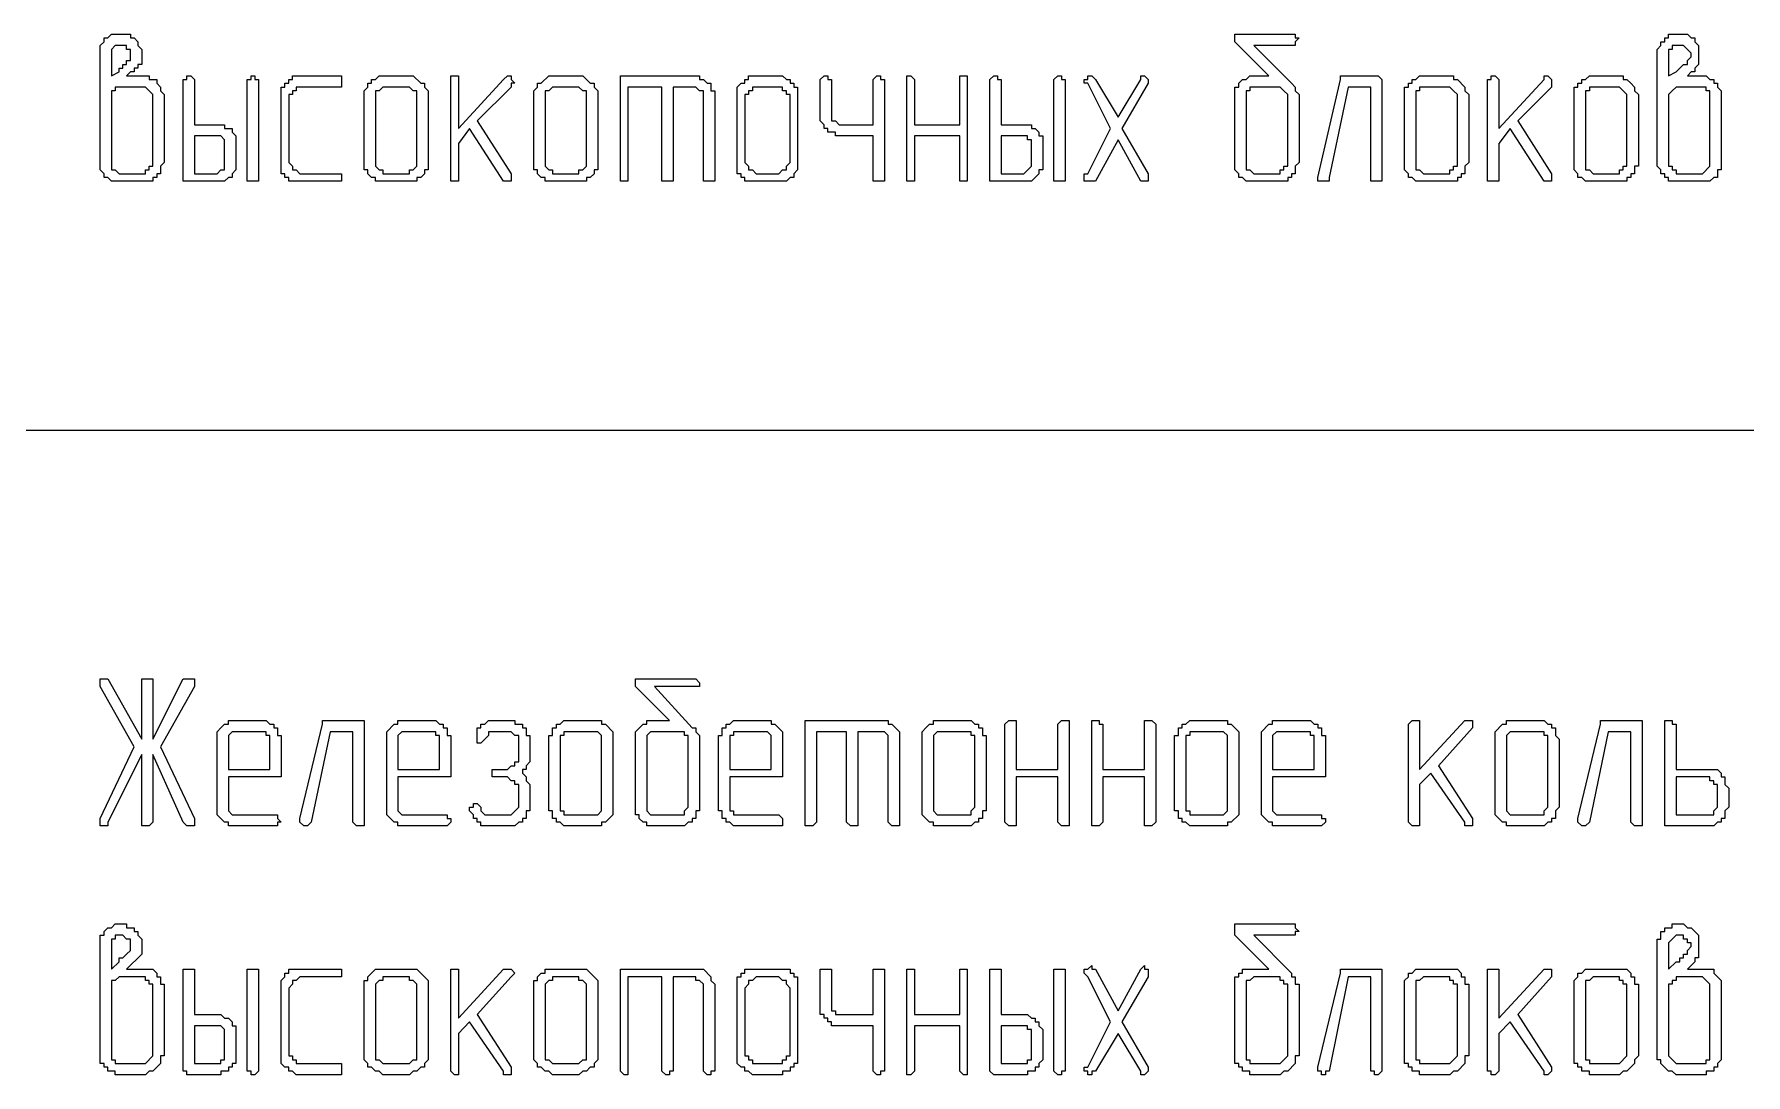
# Model space of a CAD drawing. Header units: millimetres. Extents: x 1 to 1188, y 1 to 840.
# Drawn here: x 1075.09 to 1103.92, y 335.35 to 352.88 of the extents above; entities that cross this region are included whole.
import ezdxf

# ---------------------------------------------------------------- set-up
doc = ezdxf.new("R2010")
doc.units = ezdxf.units.MM
doc.layers.add('GEOMETRY', color=7, linetype='Continuous')

msp = doc.modelspace()

# ---------------------------------------------------------------- linework, layer by layer
at = {"layer": 'GEOMETRY'}
for points in [[(1076.65, 352.178), (1077.031, 352.178), (1077.031, 352.115), (1077.157, 352.115), (1077.157, 352.052), (1077.221, 351.988), (1077.221, 351.923), (1077.284, 351.86), (1077.284, 350.718), (1077.221, 350.654), (1077.221, 350.527), (1077.157, 350.527), (1077.157, 350.464), (1077.094, 350.464), (1077.094, 350.401), (1076.395, 350.401), (1076.332, 350.464), (1076.269, 350.464), (1076.269, 350.527), (1076.205, 350.591), (1076.205, 352.685), (1076.269, 352.75), (1076.269, 352.814), (1076.332, 352.814), (1076.395, 352.877), (1076.714, 352.877), (1076.714, 352.814), (1076.777, 352.814), (1076.84, 352.75), (1076.84, 352.685), (1076.904, 352.622), (1076.904, 352.369), (1076.84, 352.369), (1076.84, 352.305), (1076.777, 352.305), (1076.777, 352.242), (1076.714, 352.242)], [(1096.271, 352.052), (1096.334, 351.988), (1096.334, 351.923), (1096.398, 351.86), (1096.398, 350.718), (1096.334, 350.654), (1096.334, 350.527), (1096.271, 350.527), (1096.271, 350.464), (1096.207, 350.464), (1096.207, 350.401), (1095.509, 350.401), (1095.445, 350.464), (1095.382, 350.464), (1095.382, 350.527), (1095.319, 350.591), (1095.319, 351.988), (1095.382, 351.988), (1095.382, 352.052), (1095.445, 352.115), (1095.509, 352.115), (1095.572, 352.178), (1095.89, 352.178), (1095.319, 352.75), (1095.319, 352.877), (1096.334, 352.877), (1096.334, 352.814), (1096.398, 352.814), (1096.334, 352.75), (1096.334, 352.685), (1095.635, 352.685)], [(1102.939, 352.178), (1103.256, 352.178), (1103.319, 352.115), (1103.383, 352.115), (1103.383, 352.052), (1103.446, 352.052), (1103.446, 351.988), (1103.51, 351.923), (1103.51, 350.591), (1103.446, 350.591), (1103.446, 350.464), (1103.383, 350.464), (1103.319, 350.401), (1102.621, 350.401), (1102.621, 350.464), (1102.557, 350.464), (1102.557, 350.527), (1102.494, 350.527), (1102.494, 350.591), (1102.431, 350.654), (1102.431, 352.622), (1102.494, 352.685), (1102.494, 352.75), (1102.557, 352.75), (1102.557, 352.814), (1102.621, 352.814), (1102.621, 352.877), (1102.939, 352.877), (1103.002, 352.814), (1103.066, 352.814), (1103.066, 352.75), (1103.129, 352.685), (1103.129, 352.369), (1103.066, 352.305), (1103.066, 352.242), (1103.002, 352.242)], [(1076.395, 352.178), (1076.522, 352.242), (1076.522, 352.305), (1076.585, 352.305), (1076.585, 352.369), (1076.65, 352.369), (1076.65, 352.432), (1076.714, 352.432), (1076.714, 352.622), (1076.65, 352.622), (1076.65, 352.685), (1076.459, 352.685), (1076.395, 352.622)], [(1102.621, 352.178), (1102.748, 352.242), (1102.811, 352.305), (1102.876, 352.369), (1102.939, 352.369), (1102.939, 352.432), (1103.002, 352.495), (1103.002, 352.559), (1102.876, 352.685), (1102.684, 352.685), (1102.684, 352.622), (1102.621, 352.622)], [(1077.793, 351.353), (1078.301, 351.353), (1078.301, 351.289), (1078.428, 351.289), (1078.428, 351.226), (1078.491, 351.163), (1078.491, 350.591), (1078.428, 350.527), (1078.428, 350.464), (1078.364, 350.464), (1078.301, 350.401), (1077.602, 350.401), (1077.602, 352.115), (1077.666, 352.115), (1077.666, 352.178), (1077.729, 352.178), (1077.793, 352.115)], [(1078.872, 350.464), (1078.872, 350.401), (1078.681, 350.401), (1078.681, 352.115), (1078.745, 352.115), (1078.745, 352.178), (1078.808, 352.178), (1078.808, 352.115), (1078.872, 352.115)], [(1080.206, 350.401), (1079.38, 350.401), (1079.38, 350.464), (1079.317, 350.464), (1079.317, 350.527), (1079.253, 350.527), (1079.253, 351.988), (1079.317, 351.988), (1079.317, 352.052), (1079.38, 352.052), (1079.38, 352.115), (1079.444, 352.115), (1079.444, 352.178), (1080.269, 352.178), (1080.269, 351.988), (1079.507, 351.988), (1079.507, 351.923), (1079.444, 351.923), (1079.444, 351.86), (1079.38, 351.86), (1079.38, 350.718), (1079.444, 350.654), (1079.444, 350.591), (1079.507, 350.591), (1079.57, 350.527), (1080.269, 350.527), (1080.269, 350.401)], [(1081.73, 350.718), (1081.73, 350.591), (1081.666, 350.591), (1081.666, 350.527), (1081.603, 350.464), (1081.539, 350.464), (1081.539, 350.401), (1080.841, 350.401), (1080.841, 350.464), (1080.777, 350.464), (1080.714, 350.527), (1080.714, 350.591), (1080.651, 350.591), (1080.651, 351.923), (1080.714, 351.988), (1080.714, 352.052), (1080.777, 352.052), (1080.777, 352.115), (1080.841, 352.115), (1080.904, 352.178), (1081.476, 352.178), (1081.603, 352.052), (1081.666, 352.052), (1081.666, 351.988), (1081.73, 351.923)], [(1082.555, 351.416), (1083.127, 350.527), (1083.127, 350.401), (1083, 350.401), (1082.428, 351.289), (1082.238, 351.035), (1082.238, 350.401), (1082.11, 350.401), (1082.11, 352.178), (1082.238, 352.178), (1082.238, 351.289), (1083, 352.115), (1083.064, 352.178), (1083.127, 352.178), (1083.127, 352.115), (1083.19, 352.052), (1083.127, 352.052), (1083.127, 351.988)], [(1084.588, 350.718), (1084.588, 350.591), (1084.523, 350.591), (1084.523, 350.527), (1084.46, 350.464), (1084.396, 350.464), (1084.396, 350.401), (1083.698, 350.401), (1083.698, 350.464), (1083.634, 350.464), (1083.571, 350.527), (1083.571, 350.591), (1083.507, 350.591), (1083.507, 351.923), (1083.571, 351.988), (1083.571, 352.052), (1083.634, 352.052), (1083.761, 352.178), (1084.333, 352.178), (1084.46, 352.052), (1084.523, 352.052), (1084.523, 351.988), (1084.588, 351.923)], [(1085.667, 351.988), (1085.095, 351.988), (1085.095, 350.401), (1084.968, 350.401), (1084.968, 352.178), (1086.302, 352.178), (1086.302, 352.115), (1086.365, 352.115), (1086.429, 352.052), (1086.492, 352.052), (1086.492, 351.923), (1086.556, 351.923), (1086.556, 350.401), (1086.365, 350.401), (1086.365, 351.923), (1086.302, 351.923), (1086.239, 351.988), (1085.857, 351.988), (1085.857, 350.401), (1085.667, 350.401)], [(1087.953, 350.718), (1087.953, 350.591), (1087.889, 350.527), (1087.889, 350.464), (1087.826, 350.464), (1087.763, 350.401), (1087.064, 350.401), (1087.064, 350.464), (1087.001, 350.464), (1087.001, 350.527), (1086.936, 350.527), (1086.936, 351.988), (1087.001, 352.052), (1087.064, 352.052), (1087.064, 352.115), (1087.127, 352.115), (1087.127, 352.178), (1087.698, 352.178), (1087.763, 352.115), (1087.826, 352.115), (1087.826, 352.052), (1087.889, 352.052), (1087.889, 351.988), (1087.953, 351.988)], [(1089.222, 351.353), (1089.222, 352.115), (1089.285, 352.178), (1089.35, 352.178), (1089.35, 352.115), (1089.414, 352.115), (1089.414, 350.401), (1089.222, 350.401), (1089.222, 351.163), (1088.588, 351.163), (1088.588, 351.226), (1088.46, 351.226), (1088.46, 351.289), (1088.397, 351.289), (1088.397, 351.353), (1088.333, 351.416), (1088.333, 352.115), (1088.397, 352.178), (1088.46, 352.178), (1088.46, 352.115), (1088.523, 352.115), (1088.523, 351.416), (1088.588, 351.416), (1088.652, 351.353)], [(1090.683, 351.353), (1090.683, 352.178), (1090.81, 352.178), (1090.81, 350.401), (1090.683, 350.401), (1090.683, 351.163), (1089.921, 351.163), (1089.921, 350.401), (1089.794, 350.401), (1089.794, 352.178), (1089.857, 352.178), (1089.921, 352.115), (1089.921, 351.353)], [(1091.381, 351.353), (1091.89, 351.353), (1091.89, 351.289), (1091.953, 351.289), (1092.017, 351.226), (1092.017, 351.163), (1092.08, 351.163), (1092.08, 350.591), (1092.017, 350.591), (1092.017, 350.527), (1091.89, 350.401), (1091.191, 350.401), (1091.191, 352.115), (1091.255, 352.178), (1091.318, 352.178), (1091.318, 352.115), (1091.381, 352.115)], [(1092.46, 350.464), (1092.46, 350.401), (1092.27, 350.401), (1092.27, 352.115), (1092.334, 352.178), (1092.397, 352.178), (1092.397, 352.115), (1092.46, 352.115)], [(1093.414, 351.289), (1093.858, 350.527), (1093.858, 350.401), (1093.731, 350.401), (1093.351, 351.098), (1092.969, 350.401), (1092.779, 350.401), (1092.779, 350.527), (1092.842, 350.527), (1093.223, 351.289), (1092.842, 352.052), (1092.779, 352.052), (1092.779, 352.115), (1092.842, 352.115), (1092.842, 352.178), (1092.906, 352.178), (1092.969, 352.115), (1093.351, 351.48), (1093.731, 352.115), (1093.731, 352.178), (1093.794, 352.178), (1093.858, 352.115), (1093.858, 352.052)], [(1097.795, 350.464), (1097.795, 350.401), (1097.605, 350.401), (1097.605, 351.988), (1097.223, 351.988), (1096.906, 350.464), (1096.906, 350.401), (1096.716, 350.401), (1096.716, 350.464), (1097.096, 352.115), (1097.096, 352.178), (1097.731, 352.178), (1097.795, 352.115)], [(1099.256, 350.718), (1099.192, 350.654), (1099.192, 350.527), (1099.129, 350.527), (1099.129, 350.464), (1099.065, 350.464), (1099.065, 350.401), (1098.367, 350.401), (1098.303, 350.464), (1098.24, 350.464), (1098.24, 350.527), (1098.177, 350.591), (1098.177, 351.988), (1098.24, 351.988), (1098.24, 352.052), (1098.303, 352.052), (1098.303, 352.115), (1098.367, 352.115), (1098.43, 352.178), (1099.002, 352.178), (1099.002, 352.115), (1099.065, 352.115), (1099.192, 351.988), (1099.192, 351.923), (1099.256, 351.86)], [(1100.081, 351.416), (1100.653, 350.527), (1100.653, 350.401), (1100.526, 350.401), (1099.954, 351.289), (1099.764, 351.035), (1099.764, 350.401), (1099.573, 350.401), (1099.573, 352.115), (1099.636, 352.115), (1099.636, 352.178), (1099.701, 352.178), (1099.764, 352.115), (1099.764, 351.289), (1100.526, 352.115), (1100.526, 352.178), (1100.589, 352.178), (1100.653, 352.115), (1100.653, 351.988)], [(1102.114, 350.718), (1102.114, 350.654), (1102.05, 350.654), (1102.05, 350.527), (1101.985, 350.527), (1101.985, 350.464), (1101.922, 350.464), (1101.922, 350.401), (1101.223, 350.401), (1101.16, 350.464), (1101.097, 350.464), (1101.097, 350.527), (1101.033, 350.591), (1101.033, 351.988), (1101.097, 351.988), (1101.097, 352.052), (1101.16, 352.052), (1101.16, 352.115), (1101.223, 352.115), (1101.288, 352.178), (1101.859, 352.178), (1101.859, 352.115), (1101.922, 352.115), (1101.985, 352.052), (1102.05, 351.988), (1102.05, 351.923), (1102.114, 351.86)], [(1077.094, 350.718), (1077.094, 351.86), (1077.031, 351.923), (1076.967, 351.988), (1076.459, 351.988), (1076.459, 351.923), (1076.395, 351.923), (1076.395, 350.591), (1076.459, 350.591), (1076.522, 350.527), (1076.967, 350.527), (1076.967, 350.591), (1077.031, 350.591), (1077.031, 350.654), (1077.094, 350.654)], [(1081.539, 350.718), (1081.539, 351.923), (1081.476, 351.923), (1081.413, 351.988), (1080.968, 351.988), (1080.904, 351.923), (1080.841, 351.923), (1080.841, 350.654), (1080.904, 350.591), (1080.968, 350.591), (1080.968, 350.527), (1081.413, 350.527), (1081.413, 350.591), (1081.476, 350.591), (1081.539, 350.654)], [(1084.396, 350.718), (1084.396, 351.923), (1084.333, 351.923), (1084.269, 351.988), (1083.826, 351.988), (1083.761, 351.923), (1083.698, 351.923), (1083.698, 350.654), (1083.761, 350.591), (1083.826, 350.591), (1083.826, 350.527), (1084.269, 350.527), (1084.269, 350.591), (1084.333, 350.591), (1084.396, 350.654)], [(1087.826, 350.718), (1087.826, 351.86), (1087.763, 351.86), (1087.763, 351.923), (1087.698, 351.923), (1087.698, 351.988), (1087.191, 351.988), (1087.191, 351.923), (1087.127, 351.923), (1087.127, 351.86), (1087.064, 351.86), (1087.064, 350.718), (1087.127, 350.654), (1087.127, 350.591), (1087.191, 350.591), (1087.254, 350.527), (1087.635, 350.527), (1087.698, 350.591), (1087.763, 350.591), (1087.763, 350.654)], [(1096.207, 350.718), (1096.207, 351.86), (1096.144, 351.923), (1096.081, 351.988), (1095.572, 351.988), (1095.572, 351.923), (1095.509, 351.923), (1095.509, 350.591), (1095.572, 350.591), (1095.635, 350.527), (1096.081, 350.527), (1096.081, 350.591), (1096.144, 350.591), (1096.144, 350.654), (1096.207, 350.654)], [(1099.065, 350.718), (1099.065, 351.86), (1099.002, 351.923), (1098.939, 351.988), (1098.43, 351.988), (1098.43, 351.923), (1098.367, 351.923), (1098.367, 350.591), (1098.43, 350.591), (1098.494, 350.527), (1098.939, 350.527), (1098.939, 350.591), (1099.002, 350.591), (1099.002, 350.654), (1099.065, 350.654)], [(1101.922, 350.718), (1101.922, 351.86), (1101.859, 351.923), (1101.795, 351.988), (1101.288, 351.988), (1101.288, 351.923), (1101.223, 351.923), (1101.223, 350.591), (1101.288, 350.591), (1101.352, 350.527), (1101.795, 350.527), (1101.795, 350.591), (1101.859, 350.591), (1101.859, 350.654), (1101.922, 350.654)], [(1103.319, 350.718), (1103.319, 351.923), (1103.256, 351.923), (1103.256, 351.988), (1102.748, 351.988), (1102.684, 351.923), (1102.621, 351.86), (1102.621, 350.654), (1102.684, 350.654), (1102.684, 350.591), (1102.748, 350.591), (1102.748, 350.527), (1103.193, 350.527), (1103.319, 350.654)], [(1077.793, 351.163), (1077.793, 350.527), (1078.173, 350.527), (1078.238, 350.591), (1078.301, 350.591), (1078.301, 351.098), (1078.238, 351.163)], [(1091.381, 351.163), (1091.381, 350.527), (1091.763, 350.527), (1091.89, 350.654), (1091.89, 351.098), (1091.827, 351.098), (1091.827, 351.163)], [(1077.094, 341.002), (1077.602, 342.018), (1077.793, 342.018), (1077.793, 341.891), (1077.221, 340.876), (1077.793, 339.669), (1077.793, 339.542), (1077.666, 339.542), (1077.602, 339.605), (1077.094, 340.748), (1077.094, 339.605), (1077.031, 339.542), (1076.904, 339.542), (1076.904, 340.748), (1076.332, 339.605), (1076.332, 339.542), (1076.205, 339.542), (1076.205, 339.669), (1076.777, 340.876), (1076.205, 341.891), (1076.205, 342.018), (1076.332, 342.018), (1076.904, 341.002), (1076.904, 342.018), (1077.094, 342.018)], [(1086.175, 341.193), (1086.239, 341.193), (1086.239, 341.129), (1086.302, 341.066), (1086.302, 339.795), (1086.239, 339.795), (1086.239, 339.669), (1086.175, 339.669), (1086.175, 339.605), (1086.11, 339.605), (1086.047, 339.542), (1085.413, 339.542), (1085.413, 339.605), (1085.348, 339.605), (1085.285, 339.669), (1085.285, 339.732), (1085.222, 339.732), (1085.222, 341.129), (1085.348, 341.256), (1085.413, 341.256), (1085.413, 341.319), (1085.794, 341.319), (1085.222, 341.891), (1085.222, 342.018), (1086.239, 342.018), (1086.302, 341.955), (1086.302, 341.891), (1085.54, 341.891)], [(1078.364, 340.367), (1078.364, 339.795), (1078.428, 339.732), (1079.19, 339.732), (1079.19, 339.669), (1079.253, 339.605), (1079.19, 339.605), (1079.19, 339.542), (1078.364, 339.542), (1078.364, 339.605), (1078.301, 339.605), (1078.238, 339.669), (1078.173, 339.732), (1078.173, 341.129), (1078.238, 341.193), (1078.301, 341.256), (1078.364, 341.256), (1078.364, 341.319), (1078.998, 341.319), (1079.063, 341.256), (1079.127, 341.256), (1079.127, 341.193), (1079.19, 341.193), (1079.19, 341.066), (1079.253, 341.066), (1079.253, 340.367)], [(1078.364, 340.494), (1079.063, 340.494), (1079.063, 341.066), (1078.998, 341.066), (1078.998, 341.129), (1078.428, 341.129), (1078.364, 341.066)], [(1080.651, 339.605), (1080.651, 339.542), (1080.523, 339.542), (1080.459, 339.605), (1080.459, 341.129), (1080.079, 341.129), (1079.76, 339.605), (1079.697, 339.542), (1079.634, 339.542), (1079.57, 339.605), (1079.57, 339.669), (1079.952, 341.256), (1079.952, 341.319), (1080.651, 341.319)], [(1081.221, 340.367), (1081.221, 339.795), (1081.285, 339.732), (1082.047, 339.732), (1082.047, 339.669), (1082.11, 339.669), (1082.11, 339.605), (1082.047, 339.542), (1081.221, 339.542), (1081.221, 339.605), (1081.158, 339.605), (1081.031, 339.732), (1081.031, 341.129), (1081.158, 341.256), (1081.221, 341.256), (1081.221, 341.319), (1081.856, 341.319), (1081.92, 341.256), (1081.983, 341.256), (1081.983, 341.193), (1082.047, 341.193), (1082.047, 341.066), (1082.11, 341.066), (1082.11, 340.367)], [(1081.221, 340.494), (1081.92, 340.494), (1081.92, 341.066), (1081.856, 341.066), (1081.856, 341.129), (1081.285, 341.129), (1081.221, 341.066)], [(1083.317, 340.431), (1083.381, 340.367), (1083.381, 340.304), (1083.444, 340.24), (1083.444, 339.795), (1083.381, 339.795), (1083.381, 339.669), (1083.317, 339.669), (1083.317, 339.605), (1083.254, 339.605), (1083.19, 339.542), (1082.619, 339.542), (1082.619, 339.605), (1082.555, 339.605), (1082.555, 339.669), (1082.492, 339.669), (1082.492, 339.732), (1082.428, 339.795), (1082.428, 339.859), (1082.492, 339.859), (1082.492, 339.922), (1082.555, 339.922), (1082.619, 339.859), (1082.619, 339.795), (1082.682, 339.732), (1083.127, 339.732), (1083.254, 339.859), (1083.254, 340.24), (1083.19, 340.24), (1083.19, 340.304), (1083.127, 340.304), (1083.064, 340.367), (1082.809, 340.367), (1082.809, 340.494), (1083.064, 340.494), (1083.127, 340.557), (1083.19, 340.557), (1083.19, 340.621), (1083.254, 340.621), (1083.254, 341.066), (1083.19, 341.066), (1083.127, 341.129), (1082.745, 341.129), (1082.745, 341.066), (1082.619, 340.939), (1082.555, 340.939), (1082.555, 341.193), (1082.619, 341.193), (1082.619, 341.256), (1082.682, 341.256), (1082.745, 341.319), (1083.19, 341.319), (1083.19, 341.256), (1083.317, 341.256), (1083.317, 341.193), (1083.381, 341.193), (1083.381, 341.066), (1083.444, 341.066), (1083.444, 340.621), (1083.381, 340.557), (1083.381, 340.494), (1083.317, 340.494)], [(1084.841, 339.922), (1084.841, 339.732), (1084.714, 339.605), (1084.651, 339.605), (1084.651, 339.542), (1084.016, 339.542), (1083.952, 339.605), (1083.889, 339.605), (1083.889, 339.669), (1083.826, 339.669), (1083.826, 339.795), (1083.761, 339.795), (1083.761, 341.066), (1083.826, 341.066), (1083.826, 341.193), (1083.889, 341.193), (1083.889, 341.256), (1083.952, 341.256), (1084.016, 341.319), (1084.651, 341.319), (1084.651, 341.256), (1084.714, 341.256), (1084.841, 341.129)], [(1084.651, 339.922), (1084.651, 341.066), (1084.588, 341.129), (1084.016, 341.129), (1084.016, 341.066), (1083.952, 341.066), (1083.952, 339.795), (1084.016, 339.795), (1084.016, 339.732), (1084.588, 339.732), (1084.651, 339.795)], [(1086.11, 339.922), (1086.11, 341.066), (1086.047, 341.066), (1086.047, 341.129), (1085.477, 341.129), (1085.413, 341.066), (1085.413, 339.795), (1085.477, 339.732), (1086.047, 339.732), (1086.047, 339.795), (1086.11, 339.859)], [(1086.809, 340.367), (1086.809, 339.795), (1086.873, 339.795), (1086.873, 339.732), (1087.635, 339.732), (1087.698, 339.669), (1087.698, 339.542), (1086.873, 339.542), (1086.809, 339.605), (1086.746, 339.605), (1086.746, 339.669), (1086.682, 339.669), (1086.682, 339.795), (1086.619, 339.795), (1086.619, 341.066), (1086.682, 341.066), (1086.682, 341.193), (1086.746, 341.193), (1086.746, 341.256), (1086.809, 341.256), (1086.873, 341.319), (1087.508, 341.319), (1087.508, 341.256), (1087.571, 341.256), (1087.698, 341.129), (1087.698, 340.367)], [(1086.809, 340.494), (1087.508, 340.494), (1087.508, 341.066), (1087.444, 341.129), (1086.873, 341.129), (1086.873, 341.066), (1086.809, 341.066)], [(1088.778, 341.129), (1088.27, 341.129), (1088.27, 339.605), (1088.206, 339.542), (1088.08, 339.542), (1088.08, 341.319), (1089.477, 341.319), (1089.477, 341.256), (1089.54, 341.256), (1089.667, 341.129), (1089.667, 339.542), (1089.54, 339.542), (1089.477, 339.605), (1089.477, 341.066), (1089.414, 341.129), (1088.969, 341.129), (1088.969, 339.542), (1088.842, 339.542), (1088.778, 339.605)], [(1091.128, 339.922), (1091.128, 339.795), (1091.064, 339.795), (1091.064, 339.669), (1091.001, 339.669), (1091.001, 339.605), (1090.938, 339.605), (1090.873, 339.542), (1090.239, 339.542), (1090.239, 339.605), (1090.176, 339.605), (1090.111, 339.669), (1090.048, 339.732), (1090.048, 341.129), (1090.111, 341.193), (1090.176, 341.256), (1090.239, 341.256), (1090.239, 341.319), (1090.873, 341.319), (1090.938, 341.256), (1091.001, 341.256), (1091.001, 341.193), (1091.064, 341.193), (1091.064, 341.066), (1091.128, 341.066)], [(1090.938, 339.922), (1090.938, 341.066), (1090.873, 341.066), (1090.873, 341.129), (1090.302, 341.129), (1090.239, 341.066), (1090.239, 339.795), (1090.302, 339.732), (1090.873, 339.732), (1090.873, 339.795), (1090.938, 339.859)], [(1092.334, 340.494), (1092.334, 341.256), (1092.397, 341.319), (1092.525, 341.319), (1092.525, 339.542), (1092.397, 339.542), (1092.334, 339.605), (1092.334, 340.367), (1091.635, 340.367), (1091.635, 339.542), (1091.508, 339.542), (1091.445, 339.605), (1091.445, 341.256), (1091.508, 341.319), (1091.635, 341.319), (1091.635, 340.494)], [(1093.794, 340.494), (1093.794, 341.319), (1093.921, 341.319), (1093.985, 341.256), (1093.985, 339.605), (1093.921, 339.542), (1093.794, 339.542), (1093.794, 340.367), (1093.096, 340.367), (1093.096, 339.605), (1093.032, 339.542), (1092.906, 339.542), (1092.906, 341.319), (1093.032, 341.319), (1093.032, 341.256), (1093.096, 341.256), (1093.096, 340.494)], [(1095.382, 339.922), (1095.382, 339.732), (1095.255, 339.605), (1095.192, 339.605), (1095.192, 339.542), (1094.556, 339.542), (1094.493, 339.605), (1094.43, 339.605), (1094.43, 339.669), (1094.366, 339.669), (1094.366, 339.795), (1094.303, 339.795), (1094.303, 341.066), (1094.366, 341.066), (1094.366, 341.193), (1094.43, 341.193), (1094.43, 341.256), (1094.493, 341.256), (1094.556, 341.319), (1095.192, 341.319), (1095.192, 341.256), (1095.255, 341.256), (1095.382, 341.129)], [(1095.192, 339.922), (1095.192, 341.066), (1095.128, 341.129), (1094.556, 341.129), (1094.556, 341.066), (1094.493, 341.066), (1094.493, 339.795), (1094.556, 339.795), (1094.556, 339.732), (1095.128, 339.732), (1095.192, 339.795)], [(1095.954, 340.367), (1095.954, 339.795), (1096.017, 339.732), (1096.779, 339.732), (1096.779, 339.669), (1096.843, 339.669), (1096.843, 339.605), (1096.779, 339.542), (1095.954, 339.542), (1095.954, 339.605), (1095.89, 339.605), (1095.764, 339.732), (1095.764, 341.129), (1095.89, 341.256), (1095.954, 341.256), (1095.954, 341.319), (1096.589, 341.319), (1096.652, 341.256), (1096.716, 341.256), (1096.716, 341.193), (1096.779, 341.193), (1096.779, 341.066), (1096.843, 341.066), (1096.843, 340.367)], [(1095.954, 340.494), (1096.652, 340.494), (1096.652, 341.066), (1096.589, 341.066), (1096.589, 341.129), (1096.017, 341.129), (1095.954, 341.066)], [(1098.747, 340.557), (1099.319, 339.669), (1099.319, 339.542), (1099.192, 339.542), (1099.192, 339.605), (1098.62, 340.431), (1098.43, 340.24), (1098.43, 339.542), (1098.303, 339.542), (1098.24, 339.605), (1098.24, 341.256), (1098.303, 341.319), (1098.43, 341.319), (1098.43, 340.494), (1099.192, 341.319), (1099.319, 341.319), (1099.319, 341.193)], [(1100.78, 339.922), (1100.78, 339.859), (1100.716, 339.795), (1100.716, 339.669), (1100.653, 339.669), (1100.653, 339.605), (1100.589, 339.605), (1100.526, 339.542), (1099.891, 339.542), (1099.891, 339.605), (1099.827, 339.605), (1099.701, 339.732), (1099.701, 341.129), (1099.827, 341.256), (1099.891, 341.256), (1099.891, 341.319), (1100.526, 341.319), (1100.589, 341.256), (1100.653, 341.256), (1100.653, 341.193), (1100.716, 341.193), (1100.716, 341.066), (1100.78, 341.002)], [(1100.589, 339.922), (1100.589, 341.066), (1100.526, 341.066), (1100.526, 341.129), (1099.954, 341.129), (1099.891, 341.066), (1099.891, 339.795), (1099.954, 339.732), (1100.526, 339.732), (1100.526, 339.795), (1100.589, 339.859)], [(1102.177, 339.605), (1102.177, 339.542), (1102.05, 339.542), (1101.985, 339.605), (1101.985, 341.129), (1101.605, 341.129), (1101.288, 339.605), (1101.223, 339.542), (1101.16, 339.542), (1101.097, 339.605), (1101.097, 339.669), (1101.478, 341.256), (1101.478, 341.319), (1102.177, 341.319)], [(1102.748, 340.494), (1103.446, 340.494), (1103.51, 340.431), (1103.51, 340.367), (1103.573, 340.367), (1103.573, 340.24), (1103.638, 340.177), (1103.638, 339.859), (1103.573, 339.795), (1103.573, 339.669), (1103.51, 339.669), (1103.51, 339.605), (1103.446, 339.605), (1103.383, 339.542), (1102.557, 339.542), (1102.557, 341.319), (1102.684, 341.319), (1102.684, 341.256), (1102.748, 341.256)], [(1102.748, 340.367), (1102.748, 339.732), (1103.383, 339.732), (1103.383, 339.795), (1103.446, 339.859), (1103.446, 340.24), (1103.383, 340.24), (1103.383, 340.304), (1103.319, 340.304), (1103.319, 340.367)], [(1076.65, 337.129), (1077.094, 337.129), (1077.157, 337.065), (1077.157, 337.002), (1077.221, 337.002), (1077.221, 336.875), (1077.284, 336.875), (1077.284, 335.668), (1077.221, 335.668), (1077.221, 335.541), (1077.094, 335.414), (1077.031, 335.414), (1076.967, 335.351), (1076.459, 335.351), (1076.459, 335.414), (1076.332, 335.414), (1076.332, 335.478), (1076.269, 335.478), (1076.269, 335.541), (1076.205, 335.541), (1076.205, 337.701), (1076.269, 337.701), (1076.269, 337.764), (1076.332, 337.827), (1076.395, 337.827), (1076.459, 337.891), (1076.65, 337.891), (1076.65, 337.827), (1076.777, 337.827), (1076.777, 337.764), (1076.84, 337.764), (1076.84, 337.701), (1076.904, 337.636), (1076.904, 337.382)], [(1096.271, 337.065), (1096.271, 337.002), (1096.334, 337.002), (1096.334, 336.875), (1096.398, 336.875), (1096.398, 335.668), (1096.334, 335.668), (1096.334, 335.541), (1096.207, 335.414), (1096.144, 335.414), (1096.081, 335.351), (1095.572, 335.351), (1095.572, 335.414), (1095.445, 335.414), (1095.445, 335.478), (1095.382, 335.478), (1095.382, 335.541), (1095.319, 335.541), (1095.319, 337.002), (1095.382, 337.002), (1095.382, 337.065), (1095.445, 337.065), (1095.445, 337.129), (1095.89, 337.129), (1095.319, 337.701), (1095.319, 337.891), (1096.334, 337.891), (1096.334, 337.827), (1096.398, 337.764), (1096.334, 337.764), (1096.334, 337.701), (1095.635, 337.701)], [(1102.939, 337.129), (1103.383, 337.129), (1103.383, 337.065), (1103.51, 336.939), (1103.51, 335.605), (1103.446, 335.541), (1103.446, 335.478), (1103.383, 335.478), (1103.383, 335.414), (1103.256, 335.414), (1103.256, 335.351), (1102.748, 335.351), (1102.684, 335.414), (1102.621, 335.414), (1102.494, 335.541), (1102.494, 335.605), (1102.431, 335.605), (1102.431, 337.636), (1102.494, 337.636), (1102.494, 337.764), (1102.557, 337.764), (1102.557, 337.827), (1102.684, 337.827), (1102.684, 337.891), (1102.876, 337.891), (1102.939, 337.827), (1103.002, 337.827), (1103.129, 337.701), (1103.129, 337.319), (1103.066, 337.319), (1103.066, 337.256)], [(1076.395, 337.129), (1076.522, 337.256), (1076.522, 337.319), (1076.585, 337.319), (1076.65, 337.382), (1076.714, 337.446), (1076.714, 337.636), (1076.65, 337.636), (1076.585, 337.701), (1076.459, 337.701), (1076.459, 337.636), (1076.395, 337.636)], [(1102.621, 337.129), (1102.748, 337.256), (1102.811, 337.256), (1102.811, 337.319), (1102.876, 337.319), (1102.876, 337.382), (1102.939, 337.382), (1102.939, 337.446), (1103.002, 337.509), (1103.002, 337.573), (1102.939, 337.573), (1102.939, 337.636), (1102.876, 337.636), (1102.876, 337.701), (1102.748, 337.701), (1102.684, 337.636), (1102.621, 337.573)], [(1077.793, 336.367), (1078.238, 336.367), (1078.301, 336.303), (1078.364, 336.303), (1078.428, 336.24), (1078.428, 336.177), (1078.491, 336.177), (1078.491, 335.541), (1078.428, 335.541), (1078.428, 335.478), (1078.364, 335.478), (1078.364, 335.414), (1078.238, 335.414), (1078.238, 335.351), (1077.666, 335.351), (1077.666, 335.414), (1077.602, 335.414), (1077.602, 337.129), (1077.793, 337.129)], [(1078.872, 335.478), (1078.872, 335.414), (1078.808, 335.351), (1078.745, 335.351), (1078.745, 335.414), (1078.681, 335.414), (1078.681, 337.129), (1078.872, 337.129)], [(1080.206, 335.351), (1079.507, 335.351), (1079.444, 335.414), (1079.38, 335.414), (1079.38, 335.478), (1079.317, 335.478), (1079.253, 335.541), (1079.253, 336.939), (1079.317, 337.002), (1079.317, 337.065), (1079.38, 337.065), (1079.38, 337.129), (1080.269, 337.129), (1080.269, 337.002), (1079.57, 337.002), (1079.507, 336.939), (1079.444, 336.939), (1079.444, 336.875), (1079.38, 336.81), (1079.38, 335.668), (1079.444, 335.668), (1079.444, 335.605), (1079.507, 335.605), (1079.507, 335.541), (1080.269, 335.541), (1080.269, 335.351)], [(1081.73, 335.731), (1081.73, 335.605), (1081.666, 335.541), (1081.666, 335.478), (1081.603, 335.478), (1081.539, 335.414), (1081.476, 335.414), (1081.413, 335.351), (1080.968, 335.351), (1080.904, 335.414), (1080.841, 335.414), (1080.777, 335.478), (1080.714, 335.478), (1080.714, 335.541), (1080.651, 335.605), (1080.651, 336.939), (1080.714, 336.939), (1080.714, 337.002), (1080.841, 337.129), (1081.539, 337.129), (1081.73, 336.939)], [(1082.555, 336.367), (1083.127, 335.478), (1083.127, 335.351), (1083, 335.351), (1083, 335.414), (1082.428, 336.24), (1082.238, 336.048), (1082.238, 335.351), (1082.173, 335.351), (1082.11, 335.414), (1082.11, 337.129), (1082.238, 337.129), (1082.238, 336.303), (1083, 337.129), (1083.127, 337.129), (1083.19, 337.065), (1083.127, 337.002)], [(1084.588, 335.731), (1084.588, 335.605), (1084.523, 335.541), (1084.523, 335.478), (1084.46, 335.478), (1084.396, 335.414), (1084.333, 335.414), (1084.269, 335.351), (1083.826, 335.351), (1083.761, 335.414), (1083.698, 335.414), (1083.634, 335.478), (1083.571, 335.478), (1083.571, 335.541), (1083.507, 335.605), (1083.507, 336.939), (1083.571, 336.939), (1083.571, 337.002), (1083.634, 337.065), (1083.698, 337.065), (1083.698, 337.129), (1084.396, 337.129), (1084.523, 337.002), (1084.588, 336.939)], [(1085.667, 337.002), (1085.095, 337.002), (1085.095, 335.351), (1085.031, 335.351), (1084.968, 335.414), (1084.968, 337.129), (1086.365, 337.129), (1086.492, 337.002), (1086.492, 336.939), (1086.556, 336.875), (1086.556, 335.414), (1086.492, 335.414), (1086.492, 335.351), (1086.429, 335.351), (1086.365, 335.414), (1086.365, 336.875), (1086.302, 336.939), (1086.239, 336.939), (1086.239, 337.002), (1085.857, 337.002), (1085.857, 335.414), (1085.794, 335.414), (1085.794, 335.351), (1085.73, 335.351), (1085.667, 335.414)], [(1087.953, 335.731), (1087.953, 335.541), (1087.889, 335.541), (1087.889, 335.478), (1087.826, 335.478), (1087.826, 335.414), (1087.698, 335.414), (1087.698, 335.351), (1087.191, 335.351), (1087.127, 335.414), (1087.064, 335.414), (1087.064, 335.478), (1087.001, 335.478), (1086.936, 335.541), (1086.936, 337.002), (1087.001, 337.002), (1087.001, 337.065), (1087.064, 337.065), (1087.064, 337.129), (1087.826, 337.129), (1087.826, 337.065), (1087.889, 337.065), (1087.889, 337.002), (1087.953, 337.002)], [(1089.222, 336.367), (1089.222, 337.129), (1089.414, 337.129), (1089.414, 335.414), (1089.35, 335.414), (1089.35, 335.351), (1089.285, 335.351), (1089.222, 335.414), (1089.222, 336.177), (1088.523, 336.177), (1088.523, 336.24), (1088.46, 336.24), (1088.46, 336.303), (1088.397, 336.303), (1088.397, 336.367), (1088.333, 336.367), (1088.333, 337.129), (1088.523, 337.129), (1088.523, 336.43), (1088.588, 336.43), (1088.588, 336.367)], [(1090.683, 336.367), (1090.683, 337.129), (1090.81, 337.129), (1090.81, 335.351), (1090.746, 335.351), (1090.683, 335.414), (1090.683, 336.177), (1089.921, 336.177), (1089.921, 335.414), (1089.857, 335.351), (1089.794, 335.351), (1089.794, 337.129), (1089.921, 337.129), (1089.921, 336.367)], [(1091.381, 336.367), (1091.827, 336.367), (1091.89, 336.303), (1091.953, 336.303), (1091.953, 336.24), (1092.017, 336.24), (1092.017, 336.177), (1092.08, 336.113), (1092.08, 335.605), (1092.017, 335.541), (1092.017, 335.478), (1091.953, 335.478), (1091.953, 335.414), (1091.827, 335.414), (1091.827, 335.351), (1091.255, 335.351), (1091.191, 335.414), (1091.191, 337.129), (1091.381, 337.129)], [(1092.46, 335.478), (1092.46, 335.414), (1092.397, 335.414), (1092.397, 335.351), (1092.334, 335.351), (1092.27, 335.414), (1092.27, 337.129), (1092.46, 337.129)], [(1093.414, 336.24), (1093.858, 335.478), (1093.858, 335.414), (1093.794, 335.351), (1093.731, 335.351), (1093.731, 335.414), (1093.351, 336.048), (1092.969, 335.414), (1092.906, 335.414), (1092.906, 335.351), (1092.842, 335.351), (1092.842, 335.414), (1092.779, 335.414), (1092.779, 335.478), (1092.842, 335.478), (1093.223, 336.24), (1092.842, 337.002), (1092.779, 337.065), (1092.779, 337.129), (1092.842, 337.129), (1092.906, 337.192), (1092.906, 337.129), (1092.969, 337.129), (1093.351, 336.43), (1093.731, 337.129), (1093.794, 337.192), (1093.794, 337.129), (1093.858, 337.129), (1093.858, 337.002)], [(1097.795, 335.478), (1097.795, 335.414), (1097.731, 335.351), (1097.668, 335.351), (1097.668, 335.414), (1097.605, 335.414), (1097.605, 337.002), (1097.223, 337.002), (1096.906, 335.414), (1096.843, 335.414), (1096.843, 335.351), (1096.779, 335.351), (1096.779, 335.414), (1096.716, 335.414), (1096.716, 335.478), (1097.096, 337.065), (1097.096, 337.129), (1097.795, 337.129)], [(1099.256, 335.731), (1099.256, 335.668), (1099.192, 335.668), (1099.192, 335.541), (1099.065, 335.414), (1099.002, 335.414), (1098.939, 335.351), (1098.43, 335.351), (1098.43, 335.414), (1098.303, 335.414), (1098.303, 335.478), (1098.24, 335.478), (1098.24, 335.541), (1098.177, 335.541), (1098.177, 336.939), (1098.24, 337.002), (1098.24, 337.065), (1098.303, 337.065), (1098.367, 337.129), (1099.065, 337.129), (1099.129, 337.065), (1099.129, 337.002), (1099.192, 337.002), (1099.192, 336.875), (1099.256, 336.875)], [(1100.081, 336.367), (1100.653, 335.478), (1100.653, 335.414), (1100.589, 335.351), (1100.526, 335.351), (1100.526, 335.414), (1099.954, 336.24), (1099.764, 336.048), (1099.764, 335.414), (1099.701, 335.351), (1099.636, 335.351), (1099.636, 335.414), (1099.573, 335.414), (1099.573, 337.129), (1099.764, 337.129), (1099.764, 336.303), (1100.526, 337.129), (1100.653, 337.129), (1100.653, 337.002)], [(1102.114, 335.731), (1102.114, 335.668), (1102.05, 335.605), (1102.05, 335.541), (1101.985, 335.478), (1101.922, 335.414), (1101.859, 335.414), (1101.795, 335.351), (1101.288, 335.351), (1101.288, 335.414), (1101.16, 335.414), (1101.16, 335.478), (1101.097, 335.478), (1101.097, 335.541), (1101.033, 335.541), (1101.033, 336.939), (1101.097, 337.002), (1101.097, 337.065), (1101.16, 337.065), (1101.223, 337.129), (1101.922, 337.129), (1101.985, 337.065), (1101.985, 337.002), (1102.05, 337.002), (1102.05, 336.875), (1102.114, 336.875)], [(1077.094, 335.731), (1077.094, 336.875), (1077.031, 336.875), (1077.031, 336.939), (1076.967, 336.939), (1076.967, 337.002), (1076.522, 337.002), (1076.459, 336.939), (1076.395, 336.939), (1076.395, 335.605), (1076.459, 335.605), (1076.459, 335.541), (1076.967, 335.541), (1077.094, 335.668)], [(1081.539, 335.731), (1081.539, 336.875), (1081.476, 336.939), (1081.413, 336.939), (1081.413, 337.002), (1080.968, 337.002), (1080.968, 336.939), (1080.904, 336.939), (1080.841, 336.875), (1080.841, 335.605), (1080.904, 335.605), (1080.968, 335.541), (1081.413, 335.541), (1081.476, 335.605), (1081.539, 335.605)], [(1084.396, 335.731), (1084.396, 336.875), (1084.333, 336.939), (1084.269, 336.939), (1084.269, 337.002), (1083.826, 337.002), (1083.826, 336.939), (1083.761, 336.939), (1083.698, 336.875), (1083.698, 335.605), (1083.761, 335.605), (1083.826, 335.541), (1084.269, 335.541), (1084.333, 335.605), (1084.396, 335.605)], [(1087.826, 335.731), (1087.826, 336.81), (1087.763, 336.875), (1087.763, 336.939), (1087.698, 336.939), (1087.635, 337.002), (1087.254, 337.002), (1087.191, 336.939), (1087.127, 336.939), (1087.127, 336.875), (1087.064, 336.81), (1087.064, 335.668), (1087.127, 335.668), (1087.127, 335.605), (1087.191, 335.605), (1087.191, 335.541), (1087.698, 335.541), (1087.698, 335.605), (1087.763, 335.605), (1087.763, 335.668), (1087.826, 335.668)], [(1096.207, 335.731), (1096.207, 336.875), (1096.144, 336.875), (1096.144, 336.939), (1096.081, 336.939), (1096.081, 337.002), (1095.635, 337.002), (1095.572, 336.939), (1095.509, 336.939), (1095.509, 335.605), (1095.572, 335.605), (1095.572, 335.541), (1096.081, 335.541), (1096.207, 335.668)], [(1099.065, 335.731), (1099.065, 336.875), (1099.002, 336.875), (1099.002, 336.939), (1098.939, 336.939), (1098.939, 337.002), (1098.494, 337.002), (1098.43, 336.939), (1098.367, 336.939), (1098.367, 335.605), (1098.43, 335.605), (1098.43, 335.541), (1098.939, 335.541), (1099.065, 335.668)], [(1101.922, 335.731), (1101.922, 336.875), (1101.859, 336.875), (1101.859, 336.939), (1101.795, 336.939), (1101.795, 337.002), (1101.352, 337.002), (1101.288, 336.939), (1101.223, 336.939), (1101.223, 335.605), (1101.288, 335.605), (1101.288, 335.541), (1101.795, 335.541), (1101.922, 335.668)], [(1103.319, 335.731), (1103.319, 336.875), (1103.193, 337.002), (1102.748, 337.002), (1102.748, 336.939), (1102.684, 336.939), (1102.684, 336.875), (1102.621, 336.875), (1102.621, 335.668), (1102.748, 335.541), (1103.256, 335.541), (1103.256, 335.605), (1103.319, 335.605)], [(1077.793, 336.177), (1077.793, 335.541), (1078.238, 335.541), (1078.238, 335.605), (1078.301, 335.605), (1078.301, 336.113), (1078.238, 336.177)], [(1091.381, 336.177), (1091.381, 335.541), (1091.827, 335.541), (1091.827, 335.605), (1091.89, 335.605), (1091.89, 336.113), (1091.827, 336.113), (1091.827, 336.177)]]:
    msp.add_lwpolyline(points, close=True, dxfattribs=at)
msp.add_lwpolyline([(999.752, 346.209), (1184.727, 346.209)], dxfattribs=at)

doc.saveas('drawing.dxf')
